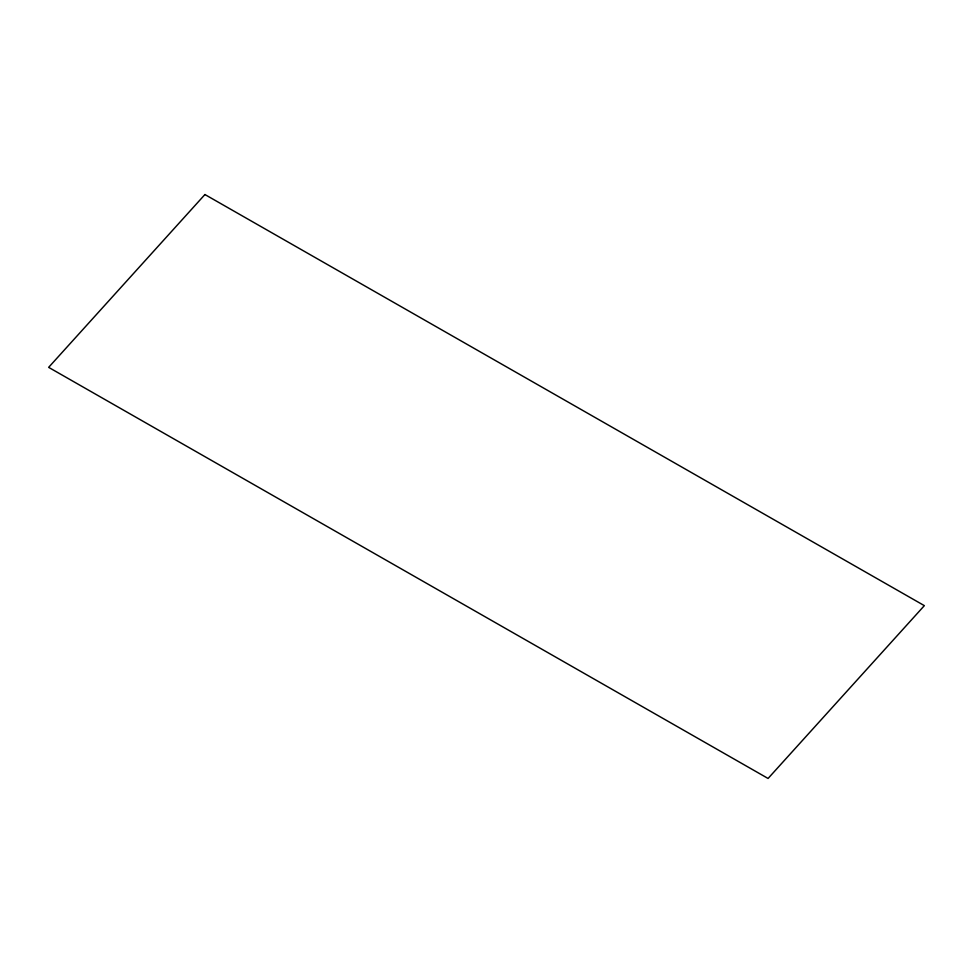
<?xml version="1.0" encoding="UTF-8"?>
<svg xmlns="http://www.w3.org/2000/svg" width="973" height="973" viewBox="0 0 973 973"><rect width="100%" height="100%" fill="white"/><g stroke="black" fill="none" stroke-linecap="round" stroke-linejoin="round"><path stroke-width="1.46" d="M204.926 194.539L48.65 367.356L768.074 778.461L924.35 605.644L204.926 194.539"/></g></svg>
